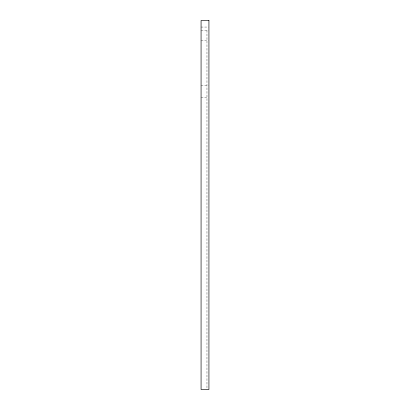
<?xml version="1.0" encoding="UTF-8"?>
<svg xmlns="http://www.w3.org/2000/svg" width="410" height="410" viewBox="0 0 410 410"><rect width="100%" height="100%" fill="white"/><g stroke="black" fill="none" stroke-linecap="round" stroke-linejoin="round"><path stroke-width="0.31" stroke-dasharray="2.05 1.54" d="M201.069 27.055L208.326 27.055M201.069 30.33L208.326 30.33M201.069 40.165L208.326 40.165M201.069 85.388L208.326 85.388M201.069 97.185L207.947 97.185M206.968 30.33L206.968 389.5"/><path stroke-width="0.61" d="M208.931 20.5L201.069 20.5L201.069 389.5L208.931 389.5L208.931 20.5"/></g></svg>
